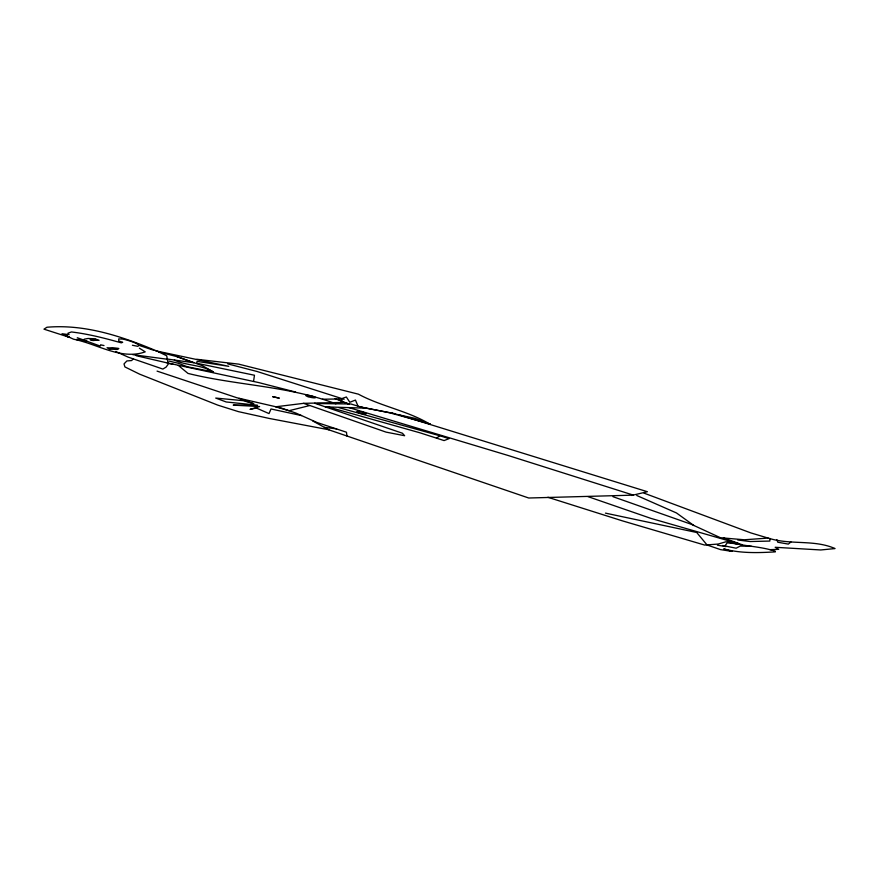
<?xml version="1.0" encoding="UTF-8"?>
<svg xmlns="http://www.w3.org/2000/svg" width="879" height="879" viewBox="0 0 879 879"><rect width="100%" height="100%" fill="white"/><g stroke="black" fill="none" stroke-linecap="round" stroke-linejoin="round"><path stroke-width="1.32" d="M341.689 400.901L341.799 398.923L322.461 399.231M770.026 538.464L769.817 541.068L750.161 541.53L737.734 539.992M253.537 381.464L254.47 375.245L196.742 363.258L197.072 361.368L228.771 366.334L155.517 350.776M100.525 345.359L100.635 344.799L103.997 345.557M133.114 358.841L131.685 360.555L126.862 360.95L124.005 363.917L124.917 366.928L139.717 374.201L217.805 405.142L238.385 411.625L269.304 418.459L328.383 429.677L528.729 498.008L633.418 495.141L508.392 455.564L349.029 407.625M790.924 541.98L788.353 544.101L777.794 542.233L776.827 539.64M436.467 438.116L439.961 435.797L449.07 438.632L444.082 440.577L419.777 432.754L328.252 406.955M342.469 398.352L346.348 396.989L349.798 402.263L355.457 400.077L357.896 405.878M309.463 405.604L288.982 410.724L275.61 406.801L303.618 403.34L343.337 402.417M631.682 495.459L647.384 491.713L399.209 414.921M84.208 339.195L88.021 338.47L95.932 338.789M97.954 340.063L93.031 340.547L90.152 339.624L99.14 340.261M769.96 549.661L778.717 549.32L775.179 547.287L820.777 549.968L835.05 548.562C813.811 539.19 789.924 545.343 768.048 538.014M316.814 403.538L350.974 404.01L364.466 408.12L325.318 406.856M751.567 546.364L740.283 546.068L736.141 548.199L722.527 545.496M83.087 341.338L87.142 341.382L85.219 340.645M118.786 348.6L112.501 348.26L109.919 348.6L109.919 349.359L107.04 347.743L118.511 348.458L117.336 349.479L109.457 349.095M132.74 354.655L166.999 359.192M736.404 543.76L727.23 542.848L725.164 545.573L725.966 546.606L717.418 545.189M196.852 359.28L238.703 364.137L358.401 394.166C381.2 406.494 407.9 410.768 430.205 424.337L415.02 418.349L391.232 413.207L430.26 424.052M324.373 427.348L336.591 428.864M85.724 340.854L83.252 340.492L82.472 340.931L83.087 341.481M166.9 358.973L193.885 362.763L176.888 356.621L158.506 351.842L166.724 355.786L167.977 363.093L136.344 355.731L135.948 354.896M83.087 339.931L76.517 339.437L77.978 340.327M173.207 364.258L168.713 363.499L166.098 367.103L162.846 369.07L127.982 357.061L115.698 351.49M361.741 407.285L395.616 413.811M132.41 345.26L137.816 346.326L138.981 345.447A20.14 3.252 12.4 0 0 123.236 339.129L118.731 338.876L118.742 340.986L122.675 342.305L121.28 342.843C104.843 338.217 88.372 333.976 71.419 331.954L67.892 333.24L69.056 334.657L61.991 333.723L69.364 337.294M360.994 407.065L393.023 413.449M605.466 513.127L696.706 532.487L707.09 545.013L720.582 549.628L732.042 551.397L723.725 548.914C740.525 553.44 758.127 552.891 775.355 551.869L775.234 551.166C759.775 546.134 743.304 546.342 727.625 541.772M301.508 415.569L271.007 408.977L269.018 413.591L256.36 408.043L250.01 409.383L259.602 406.559L233.199 405.131L257.47 405.208L226.167 401.967L215.707 398.066L243.175 400.67L253.855 403.736L239.176 398.429M167.032 362.829L258.602 382.552L295.564 392.034M168.878 361.038L178.657 363.346L187.326 366.807L213.059 371.839C201.335 364.598 186.656 365.796 174.383 360.126M227.749 363.884L257.151 371.509L344.107 399.297M100.239 346.073L77.286 337.734M176.844 356.544L202.489 365.741L213.52 372.048M338.69 407.592L439.961 435.797M349.238 403.977L344.392 402.615L338.481 399.429M335.91 403.802C288.521 385.881 236.869 385.54 187.974 373.41L178.316 365.411M547.881 497.272L622.354 520.84L704.683 545.068L718.198 544.046L726.054 541.75L742.14 544.672L651.042 518.423L587.985 496.624M153.825 350.314L139.882 345.645M157.066 371.114L236.923 397.769L281.016 407.955L295.97 413.097L317.132 422.546L346.48 432.215L346.908 435.995M160.132 352.424C124.488 337.25 86.384 323.879 46.972 327.241L43.95 329.153L69.551 337.371L66.386 335.954L73.638 339.228C97.261 343.821 120.994 360.39 145.244 351.864L139.387 348.194M314.682 403.219L402.428 433.237L404.626 435.72L386.079 432.127L303.618 403.34M348.71 403.977L335.119 398.659M644.01 493.141L750.853 532.916L768.114 538.091L744.304 539.772L720.428 537.717L691.323 524.302L612.971 496.679M723.461 537.926L738.481 543.354M636.726 495.481L676.467 512.951L693.872 525.51M312.627 420.887L328.9 429.831M272.699 396.693L279.324 398.154L272.721 396.649M358.94 412.822A4.769 0.769 12.4 0 0 366.114 413.734A4.769 0.769 12.4 0 0 359.324 411.537A4.769 0.769 12.4 0 0 358.94 412.822M308.057 396.682A4.955 0.802 12.4 0 0 315.506 397.627A4.955 0.802 12.4 0 0 308.452 395.352A4.955 0.802 12.4 0 0 308.057 396.682"/></g></svg>
